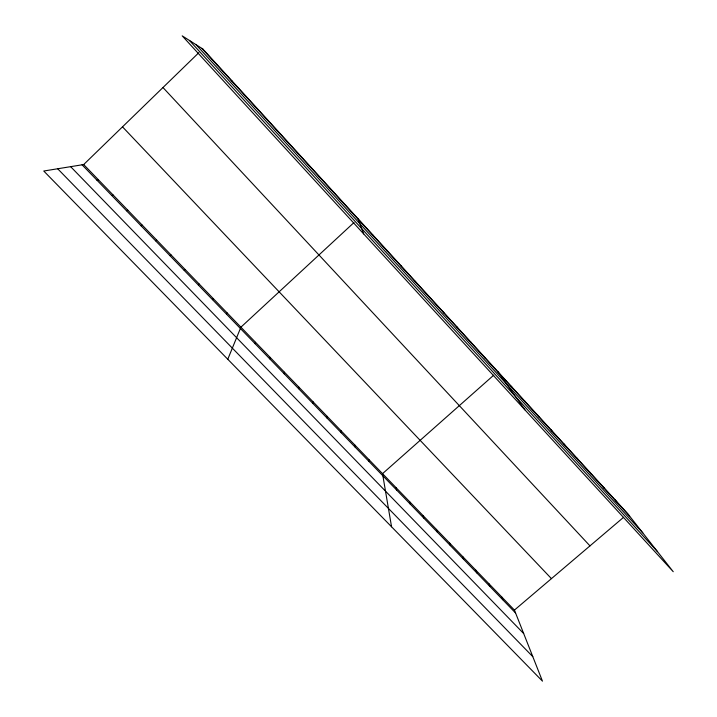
<?xml version="1.0" encoding="UTF-8"?>
<svg xmlns="http://www.w3.org/2000/svg" width="717" height="717" viewBox="0 0 717 717"><rect width="100%" height="100%" fill="white"/><g stroke="black" fill="none" stroke-linecap="round" stroke-linejoin="round"><path stroke-width="1.08" d="M312.935 403.492L312.997 401.744M298.639 388.713L298.792 387.046M284.237 373.817L284.479 372.248M269.726 358.814L270.067 357.335M255.109 343.703L255.548 342.314M227.782 359.262L240.912 327.185L353.965 222.575M226.491 314.127L227.119 312.908M212.501 299.661L213.218 298.541M198.421 285.097L199.227 284.066M184.233 270.434L185.138 269.493M83.683 164.552L514.43 610.086L542.464 681.15L43.755 171.022L83.683 164.552L198.806 52.717M493.762 375.152L382.528 473.659L391.554 526.789M514.43 610.086L623.557 517.333M169.947 255.664L170.951 254.813M155.562 240.787L156.656 240.034M141.07 225.81L142.271 225.156M126.479 210.726L127.778 210.162M111.78 195.535L113.187 195.069M96.983 180.227L98.48 179.868M245.788 96.383L246.307 96.58M231.259 80.501L231.878 80.806M216.633 64.503L217.35 64.915M57.674 168.764L532.794 656.647M70.642 166.667L523.688 633.559M82.07 164.811L515.577 612.999M122.499 126.846L551.436 578.628M162.974 87.528L589.974 545.879M201.898 48.389L629.634 516.115M196.037 44.66L642.773 532.865M189.369 40.412L657.543 551.696M615.186 499.982L616.97 502.267M602.504 486.117L604.216 488.331M589.732 472.153L591.382 474.287M576.88 458.091L578.449 460.144M563.929 443.931L565.417 445.902M550.889 429.662L552.305 431.562M537.75 415.304L539.094 417.115M524.521 400.839L525.785 402.56M511.203 386.266L512.386 387.906M497.777 371.585L524.916 409.855M484.262 356.806L485.284 358.276M470.648 341.919L471.589 343.291M456.935 326.916L457.787 328.207M443.115 311.814L443.886 313.006M429.205 296.596L429.886 297.689M415.179 281.261L415.779 282.265M401.063 265.819L401.565 266.724M386.83 250.26L387.243 251.067M372.499 234.584L372.822 235.293M501.649 596.867L502.725 599.708M358.052 218.793L363.68 233.903M488.779 583.557L489.783 586.327M475.819 570.149L476.742 572.847M462.77 556.652L463.621 559.278M449.631 543.065L450.401 545.61M436.402 529.379L437.092 531.853M344.429 203.888L344.572 204.399M423.075 515.595L423.684 517.988M409.649 501.712L410.187 504.033M396.142 487.73L396.591 489.98M368.825 459.48L369.103 461.56M355.014 445.203L355.211 447.202M341.113 430.818L341.22 432.736M327.104 416.335L327.131 418.163M202.723 48.917L182.199 35.85L673.245 571.718L627.769 513.748L202.723 48.917"/></g></svg>
